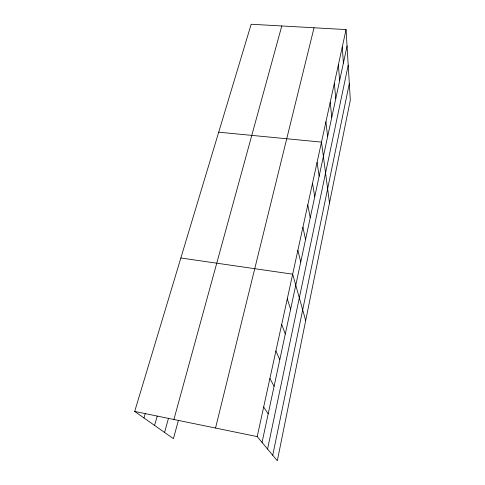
<?xml version="1.0" encoding="UTF-8"?>
<svg xmlns="http://www.w3.org/2000/svg" width="485" height="485" viewBox="0 0 485 485"><rect width="100%" height="100%" fill="white"/><g stroke="black" fill="none" stroke-linecap="round" stroke-linejoin="round"><path stroke-width="0.73" d="M272.734 455.251L349.315 83.523M267.568 449.049L348.212 65.166M262.052 442.423L347.06 46.014M346.066 29.579L350.315 100.14L277.311 460.75L257.208 436.609L346.066 29.579L251.175 24.25L134.684 411.444L173.436 438.664L178.353 420.531M215.534 428.049L314.037 27.778M173.897 419.495L281.785 25.966M164.56 432.432L168.507 418.228M154.576 425.418L157.243 416.075M143.96 417.961L145.209 413.705M218.705 132.187L321.5 142.105L329.497 202.997M180.85 257.996L292.667 274.177L305.689 320.579M134.684 411.444L257.208 436.609M263.676 406.994L268.175 413.85M269.902 378.47L274.086 386.296M275.904 350.982L279.79 359.7M281.688 324.465L285.295 334.019M287.278 298.881L290.618 309.2M297.881 250.308L300.742 261.991M302.919 227.229L305.562 239.523M307.793 204.906L310.224 217.765M312.51 183.3L314.747 196.68M317.075 162.372L319.13 176.243M325.92 121.868L327.63 136.612M330.2 102.262L331.752 117.4M334.347 83.256L335.747 98.758M338.372 64.826L339.627 80.662M342.277 46.942L343.398 63.086"/></g></svg>
